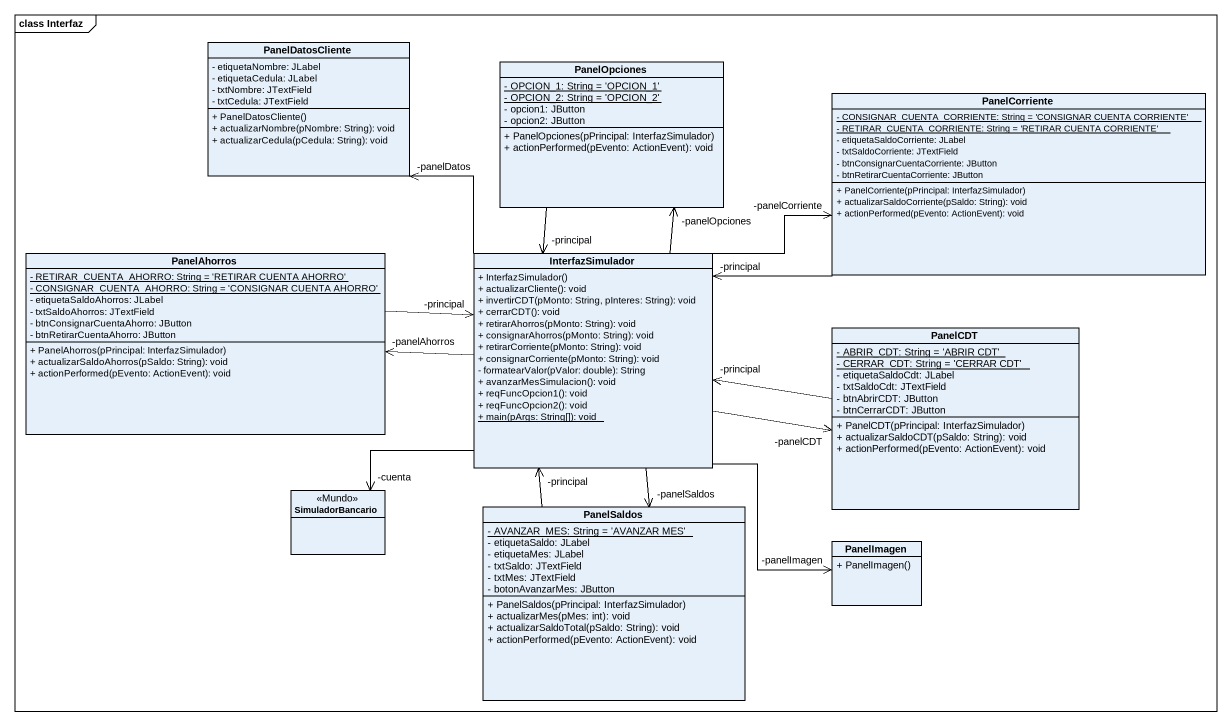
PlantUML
@startuml
mainframe class Interfaz
hide circle
hide empty members
skinparam classAttributeIconSize 0
class PanelDatosCliente {
  - etiquetaNombre: JLabel
  - etiquetaCedula: JLabel
  - txtNombre: JTextField
  - txtCedula: JTextField
  + PanelDatosCliente()
  + actualizarNombre(pNombre: String): void
  + actualizarCedula(pCedula: String): void
}
class PanelOpciones {
  {static} - OPCION_1: String = 'OPCION_1'
  {static} - OPCION_2: String = 'OPCION_2'
  - opcion1: JButton
  - opcion2: JButton
  + PanelOpciones(pPrincipal: InterfazSimulador)
  + actionPerformed(pEvento: ActionEvent): void
}
class PanelCorriente {
  {static} - CONSIGNAR_CUENTA_CORRIENTE: String = 'CONSIGNAR CUENTA CORRIENTE'
  {static} - RETIRAR_CUENTA_CORRIENTE: String = 'RETIRAR CUENTA CORRIENTE'
  - etiquetaSaldoCorriente: JLabel
  - txtSaldoCorriente: JTextField
  - btnConsignarCuentaCorriente: JButton
  - btnRetirarCuentaCorriente: JButton
  + PanelCorriente(pPrincipal: InterfazSimulador)
  + actualizarSaldoCorriente(pSaldo: String): void
  + actionPerformed(pEvento: ActionEvent): void
}
class PanelAhorros {
  {static} - RETIRAR_CUENTA_AHORRO: String = 'RETIRAR CUENTA AHORRO'
  {static} - CONSIGNAR_CUENTA_AHORRO: String = 'CONSIGNAR CUENTA AHORRO'
  - etiquetaSaldoAhorros: JLabel
  - txtSaldoAhorros: JTextField
  - btnConsignarCuentaAhorro: JButton
  - btnRetirarCuentaAhorro: JButton
  + PanelAhorros(pPrincipal: InterfazSimulador)
  + actualizarSaldoAhorros(pSaldo: String): void
  + actionPerformed(pEvento: ActionEvent): void
}
class InterfazSimulador {
  + InterfazSimulador()
  + actualizarCliente(): void
  + invertirCDT(pMonto: String, pInteres: String): void
  + cerrarCDT(): void
  + retirarAhorros(pMonto: String): void
  + consignarAhorros(pMonto: String): void
  + retirarCorriente(pMonto: String): void
  + consignarCorriente(pMonto: String): void
  - formatearValor(pValor: double): String
  + avanzarMesSimulacion(): void
  + reqFuncOpcion1(): void
  + reqFuncOpcion2(): void
  {static} + main(pArgs: String[]): void
}
class PanelCDT {
  {static} - ABRIR_CDT: String = 'ABRIR CDT'
  {static} - CERRAR_CDT: String = 'CERRAR CDT'
  - etiquetaSaldoCdt: JLabel
  - txtSaldoCdt: JTextField
  - btnAbrirCDT: JButton
  - btnCerrarCDT: JButton
  + PanelCDT(pPrincipal: InterfazSimulador)
  + actualizarSaldoCDT(pSaldo: String): void
  + actionPerformed(pEvento: ActionEvent): void
}
class SimuladorBancario <<Mundo>>
class PanelSaldos {
  {static} - AVANZAR_MES: String = 'AVANZAR MES'
  - etiquetaSaldo: JLabel
  - etiquetaMes: JLabel
  - txtSaldo: JTextField
  - txtMes: JTextField
  - botonAvanzarMes: JButton
  + PanelSaldos(pPrincipal: InterfazSimulador)
  + actualizarMes(pMes: int): void
  + actualizarSaldoTotal(pSaldo: String): void
  + actionPerformed(pEvento: ActionEvent): void
}
class PanelImagen {
  + PanelImagen()
}
PanelOpciones --> "-principal" InterfazSimulador
PanelCorriente -left-> "-principal" InterfazSimulador
PanelAhorros -right-> "-principal" InterfazSimulador
InterfazSimulador -up-> "-panelDatos" PanelDatosCliente
InterfazSimulador -up-> "-panelOpciones" PanelOpciones
InterfazSimulador -right-> "-panelCorriente" PanelCorriente
InterfazSimulador -left-> "-panelAhorros" PanelAhorros
InterfazSimulador -right-> "-panelCDT" PanelCDT
InterfazSimulador --> "-cuenta" SimuladorBancario
InterfazSimulador --> "-panelSaldos" PanelSaldos
InterfazSimulador --> "-panelImagen" PanelImagen
PanelCDT -left-> "-principal" InterfazSimulador
PanelSaldos -up-> "-principal" InterfazSimulador
@enduml
